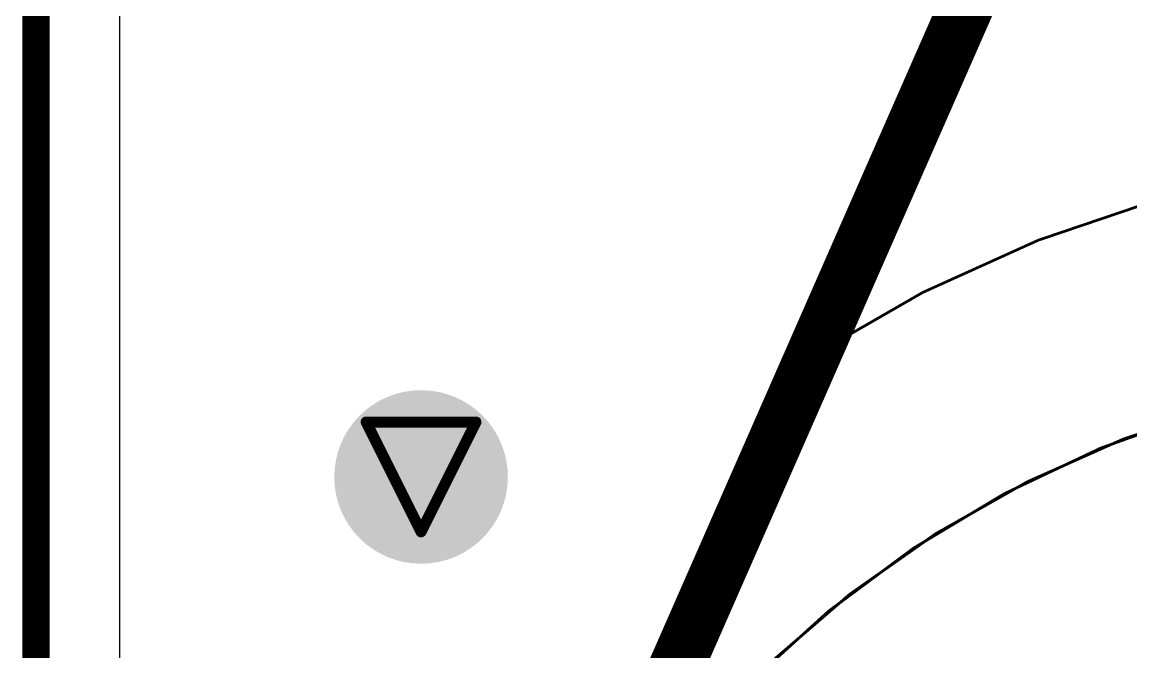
# Model space of a CAD drawing. Header units: inches. Extents: x -7 to 348, y -14 to 159.
# Drawn here: x -6.9 to -1.77, y 3.68 to 6.59 of the extents above; entities that cross this region are included whole.
import ezdxf

# ---------------------------------------------------------------- set-up
doc = ezdxf.new("R2010")
doc.units = ezdxf.units.IN
for name, color, linetype in [('Board Outline', 216, 'Continuous'), ('Bottom Layer', 5, 'Continuous'), ('Bottom Solder', 6, 'Continuous'), ('Drill Drawing', 1, 'Continuous'), ('Fabrication', 76, 'Continuous'), ('Top Layer', 1, 'Continuous'), ('Top Overlay', 2, 'Continuous'), ('Via Holes', 16, 'Continuous')]:
    doc.layers.add(name, color=color, linetype=linetype)

msp = doc.modelspace()

# ---------------------------------------------------------------- hatches: boundary and pattern name
at = {"layer": 'Bottom Layer'}
h = msp.add_hatch(color=5, dxfattribs=at)
edge = h.paths.add_edge_path()
edge.add_arc((-5.0573, 4.4861), 0.3, 0, 360)
at = {"layer": 'Bottom Solder'}
h = msp.add_hatch(color=6, dxfattribs=at)
edge = h.paths.add_edge_path()
edge.add_arc((-5.0573, 4.4861), 0.4016, 0, 360)
at = {"layer": 'Top Layer'}
h = msp.add_hatch(color=1, dxfattribs=at)
edge = h.paths.add_edge_path()
edge.add_arc((-5.0573, 4.4861), 0.3, 0, 360)
at = {"layer": 'Via Holes'}
h = msp.add_hatch(color=7, dxfattribs=at)
edge = h.paths.add_edge_path()
edge.add_arc((-5.0573, 4.4861), 0.15, 0, 360)

# ---------------------------------------------------------------- linework, layer by layer
at = {"layer": 'Board Outline', "const_width": 0.127}
msp.add_lwpolyline([(-6.839, -1.45), (-6.839, 82.4)], dxfattribs=at)
msp.add_lwpolyline([(-6.839, -1.45), (-6.839, 82.4)], dxfattribs=at)
msp.add_lwpolyline([(-6.839, -1.45), (-6.839, 82.4)], dxfattribs=at)
msp.add_lwpolyline([(-6.839, -1.45), (-6.839, 82.4)], dxfattribs=at)
at = {"layer": 'Bottom Layer'}
msp.add_line((-6.4506, -1.45), (-6.4506, 35.1726), dxfattribs=at)
at = {"layer": 'Drill Drawing', "const_width": 0.0508}
for points in [[(-5.3113, 4.7401), (-4.8033, 4.7401)], [(-5.3113, 4.7401), (-5.0573, 4.2321)], [(-5.0573, 4.2321), (-4.8033, 4.7401)]]:
    msp.add_lwpolyline(points, dxfattribs=at)
at = {"layer": 'Drill Drawing', "const_width": 0.0254}
for points in [[(-5.324, 4.7401, 1), (-5.2986, 4.7401, 1)], [(-5.324, 4.7401, 1), (-5.2986, 4.7401, 1)], [(-4.816, 4.7401, 1), (-4.7906, 4.7401, 1)], [(-4.816, 4.7401, 1), (-4.7906, 4.7401, 1)], [(-5.07, 4.2321, 1), (-5.0446, 4.2321, 1)], [(-5.07, 4.2321, 1), (-5.0446, 4.2321, 1)]]:
    msp.add_lwpolyline(points, format="xyb", close=True, dxfattribs=at)
at = {"layer": 'Fabrication', "const_width": 0.0127}
for points in [[(-3.2445, 5.0473, -0.992827), (3.3164, -4.9999)], [(-3.2445, 5.0473, -0.992827), (3.3164, -4.9999)], [(-4.5643, 2.042, -1.839785), (-0.0003, -4.9999)], [(-4.5643, 2.042, -1.839785), (-0.0003, -4.9999)]]:
    msp.add_lwpolyline(points, format="xyb", dxfattribs=at)
msp.add_lwpolyline([(-4.063, 3.1834), (-3.2445, 5.0473)], dxfattribs=at)
msp.add_lwpolyline([(-4.063, 3.1834), (-3.2445, 5.0473)], dxfattribs=at)
at = {"layer": 'Fabrication'}
for points, const_width in [([(-3.2477, 5.0473, 1), (-3.2414, 5.0473, 1)], 0.00635), ([(-3.2477, 5.0473, 1), (-3.2414, 5.0473, 1)], 0.00635), ([(-3.2477, 5.0473, 1), (-3.2414, 5.0473, 1)], 0.00635), ([(-3.2477, 5.0473, 1), (-3.2414, 5.0473, 1)], 0.00635), ([(4.9997, 0.0001, 1), (-5.0003, 0.0001, 1)], 0.0127), ([(4.9997, 0.0001, 1), (-5.0003, 0.0001, 1)], 0.0127)]:
    msp.add_lwpolyline(points, format="xyb", close=True, dxfattribs=dict(at, const_width=const_width))
at = {"layer": 'Top Layer'}
msp.add_line((-6.4506, -1.45), (-6.4506, 35.1726), dxfattribs=at)
at = {"layer": 'Top Overlay', "const_width": 0.254}
msp.add_lwpolyline([(-4.5643, 2.042), (12.391, 40.6521)], dxfattribs=at)

doc.saveas('drawing.dxf')
